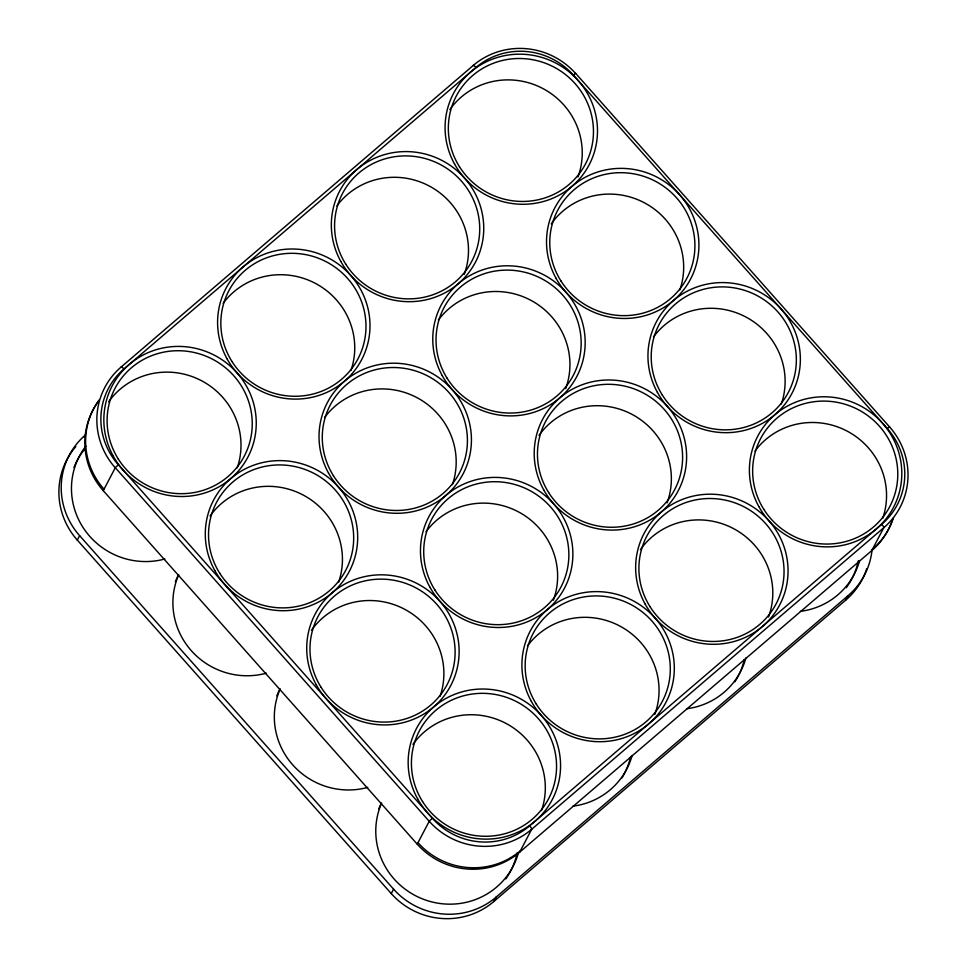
<?xml version="1.0" encoding="UTF-8"?>
<svg xmlns="http://www.w3.org/2000/svg" width="967" height="967" viewBox="0 0 967 967"><rect width="100%" height="100%" fill="white"/><g stroke="black" fill="none" stroke-linecap="round" stroke-linejoin="round"><path stroke-width="1.45" d="M103.251 490.668L115.254 467.798A72.984 71.062 27.7 0 1 121.117 367.025L473.177 65.502A3.65 0.774 49.4 0 1 475.982 67.485A69.334 67.509 27.7 0 1 573.322 75.088L575.667 73.407L889.616 426.979A72.984 71.062 27.7 0 1 883.753 527.752L871.751 550.622L519.69 852.145A72.984 71.062 27.7 0 1 417.224 844.143L103.251 490.668A72.984 71.062 27.7 0 1 98.404 401.402M889.64 426.93L887.295 428.562A69.334 67.509 27.7 0 1 881.735 524.295A3.65 0.774 49.4 0 1 883.753 527.752L531.693 829.275L519.69 852.145M84.322 437.12L85.483 434.908A72.984 71.062 27.7 0 0 79.62 535.67L77.3 540.094L391.272 893.581A72.984 71.062 27.7 0 0 493.738 901.57L845.799 600.06A72.984 71.062 27.7 0 0 866.734 568.584M391.272 893.581L393.593 889.157A72.984 71.062 27.7 0 0 496.059 897.146L848.119 595.636A72.984 71.062 27.7 0 0 872.041 549.848M417.224 844.143L429.227 821.273L432.322 818.215A69.334 67.509 27.7 0 0 529.662 825.818L881.735 524.295M493.738 901.57L496.059 897.146M845.799 600.06L848.119 595.636M475.982 67.485L123.921 369.007A69.334 67.509 27.7 0 0 118.349 464.74L115.303 467.714L429.227 821.273A72.984 71.062 27.7 0 0 531.693 829.275A3.65 0.774 49.4 0 0 529.662 825.818M573.322 75.088L887.295 428.562M118.349 464.74L432.322 818.215M79.62 535.67L393.593 889.157M104.025 489.193A72.984 71.062 27.7 0 1 99.178 399.927M892.686 519.158A72.984 71.062 27.7 0 1 871.751 550.622M893.46 517.671A72.984 71.062 27.7 0 1 872.524 549.147M520.464 850.67A72.984 71.062 27.7 0 1 417.998 842.668M412.933 744.433A72.984 71.062 27.7 0 1 505.185 722.99A72.984 71.062 27.7 0 1 541.532 810.491M311.495 630.23A72.984 71.062 27.7 0 1 403.747 608.787A72.984 71.062 27.7 0 1 440.094 696.288M210.057 516.027A72.984 71.062 27.7 0 1 302.308 494.584A72.984 71.062 27.7 0 1 338.655 582.086M108.618 401.837A72.984 71.062 27.7 0 1 200.87 380.382A72.984 71.062 27.7 0 1 237.217 467.883M527.474 645.92A72.984 71.062 27.7 0 1 620.198 626.241A72.984 71.062 27.7 0 1 654.78 714.444M426.036 531.717A72.984 71.062 27.7 0 1 518.759 512.039A72.984 71.062 27.7 0 1 553.354 600.241M324.598 417.514A72.984 71.062 27.7 0 1 416.668 397.485A72.984 71.062 27.7 0 1 452.399 484.672M223.159 303.312A72.984 71.062 27.7 0 1 315.23 283.295A72.984 71.062 27.7 0 1 350.961 370.47M640.42 549.607A72.984 71.062 27.7 0 1 733.324 528.502A72.984 71.062 27.7 0 1 768.523 617.031M538.982 435.404A72.984 71.062 27.7 0 1 631.886 414.299A72.984 71.062 27.7 0 1 667.097 502.828M438.341 320.101A72.984 71.062 27.7 0 1 531.076 300.423A72.984 71.062 27.7 0 1 565.659 388.625M336.903 205.898A72.984 71.062 27.7 0 1 429.638 186.22A72.984 71.062 27.7 0 1 464.22 274.423M754.961 451.093A72.984 71.062 27.7 0 1 847.032 431.064A72.984 71.062 27.7 0 1 882.762 518.252M653.523 336.891A72.984 71.062 27.7 0 1 745.593 316.862A72.984 71.062 27.7 0 1 781.324 404.049M551.287 223.8A72.984 71.062 27.7 0 1 643.538 202.345A72.984 71.062 27.7 0 1 679.886 289.846M449.848 109.597A72.984 71.062 27.7 0 1 542.765 88.481A72.984 71.062 27.7 0 1 577.964 177.009M121.117 367.025A3.65 0.774 49.4 0 1 123.921 369.007M473.177 65.502A72.984 71.062 27.7 0 1 575.643 73.504M77.3 540.094A72.984 71.062 27.7 0 1 75.801 446.645M517.115 852.979A72.984 71.062 27.7 0 1 505.826 878.882M378.762 808.799A72.984 71.062 27.7 0 1 381.167 803.625M518.409 852.821A72.984 71.062 27.7 0 1 424.513 899.673A72.984 71.062 27.7 0 1 381.651 803.057M276.792 695.914A72.984 71.062 27.7 0 1 279.729 689.423M367.738 787.392A72.984 71.062 27.7 0 1 292.735 764.873A72.984 71.062 27.7 0 1 280.212 688.855M175.365 581.711A72.984 71.062 27.7 0 1 178.291 575.22M266.3 673.189A72.984 71.062 27.7 0 1 191.309 650.67A72.984 71.062 27.7 0 1 178.774 574.652M73.927 467.508A72.984 71.062 27.7 0 1 84.359 449.474M164.861 558.986A72.984 71.062 27.7 0 1 84.576 529.771A72.984 71.062 27.7 0 1 85.833 446.125M630.544 757.004A72.984 71.062 27.7 0 1 621.854 778.048M632.152 755.408A72.984 71.062 27.7 0 1 572.875 806.176M744.288 659.591A72.984 71.062 27.7 0 1 734.847 681.808M745.895 657.995A72.984 71.062 27.7 0 1 686.618 708.763M858.345 560.739A72.984 71.062 27.7 0 1 846.258 587.755M859.639 560.582A72.984 71.062 27.7 0 1 800.362 611.349M417.635 798.851A76.635 74.604 27.7 0 0 549.594 804.278A76.635 74.604 27.7 0 0 485.869 689.084A76.635 74.604 27.7 0 0 417.635 798.851M113.32 456.243A76.635 74.604 27.7 0 0 245.28 461.67A76.635 74.604 27.7 0 0 181.554 346.476A76.635 74.604 27.7 0 0 113.32 456.243M454.55 164.003A76.635 74.604 27.7 0 0 586.51 169.443A76.635 74.604 27.7 0 0 522.784 54.237A76.635 74.604 27.7 0 0 454.55 164.003M758.865 506.611A76.635 74.604 27.7 0 0 890.825 512.039A76.635 74.604 27.7 0 0 827.099 396.845A76.635 74.604 27.7 0 0 758.865 506.611M214.759 570.445A76.635 74.604 27.7 0 0 346.718 575.873A76.635 74.604 27.7 0 0 282.993 460.679A76.635 74.604 27.7 0 0 214.759 570.445M316.197 684.648A76.635 74.604 27.7 0 0 448.156 690.075A76.635 74.604 27.7 0 0 384.431 574.882A76.635 74.604 27.7 0 0 316.197 684.648M340.807 261.416A76.635 74.604 27.7 0 0 472.766 266.844A76.635 74.604 27.7 0 0 409.041 151.65A76.635 74.604 27.7 0 0 340.807 261.416M227.064 358.83A76.635 74.604 27.7 0 0 359.023 364.257A76.635 74.604 27.7 0 0 295.298 249.063A76.635 74.604 27.7 0 0 227.064 358.83M657.427 392.409A76.635 74.604 27.7 0 0 789.386 397.836A76.635 74.604 27.7 0 0 725.661 282.642A76.635 74.604 27.7 0 0 657.427 392.409M555.989 278.206A76.635 74.604 27.7 0 0 687.948 283.633A76.635 74.604 27.7 0 0 624.223 168.439A76.635 74.604 27.7 0 0 555.989 278.206M531.379 701.438A76.635 74.604 27.7 0 0 663.338 706.865A76.635 74.604 27.7 0 0 599.613 591.671A76.635 74.604 27.7 0 0 531.379 701.438M645.122 604.024A76.635 74.604 27.7 0 0 777.081 609.452A76.635 74.604 27.7 0 0 713.356 494.258A76.635 74.604 27.7 0 0 645.122 604.024M422.555 801.534A72.984 71.062 27.7 0 0 548.168 799.552A72.984 71.062 27.7 0 0 481.215 693.339A72.984 71.062 27.7 0 0 422.555 801.534M321.117 687.332A72.984 71.062 27.7 0 0 446.73 685.349A72.984 71.062 27.7 0 0 379.777 579.136A72.984 71.062 27.7 0 0 321.117 687.332M429.94 587.235A76.635 74.604 27.7 0 0 561.9 592.662A76.635 74.604 27.7 0 0 498.174 477.468A76.635 74.604 27.7 0 0 429.94 587.235M219.678 573.129A72.984 71.062 27.7 0 0 345.292 571.146A72.984 71.062 27.7 0 0 278.339 464.934A72.984 71.062 27.7 0 0 219.678 573.129M328.502 473.032A76.635 74.604 27.7 0 0 460.461 478.46A76.635 74.604 27.7 0 0 396.736 363.266A76.635 74.604 27.7 0 0 328.502 473.032M118.24 458.926A72.984 71.062 27.7 0 0 243.853 456.944A72.984 71.062 27.7 0 0 176.901 350.731A72.984 71.062 27.7 0 0 118.24 458.926M536.298 704.121A72.984 71.062 27.7 0 0 661.912 702.139A72.984 71.062 27.7 0 0 594.959 595.926A72.984 71.062 27.7 0 0 536.298 704.121M434.86 589.918A72.984 71.062 27.7 0 0 560.473 587.936A72.984 71.062 27.7 0 0 493.521 481.723A72.984 71.062 27.7 0 0 434.86 589.918M543.684 489.822A76.635 74.604 27.7 0 0 675.643 495.249A76.635 74.604 27.7 0 0 611.918 380.055A76.635 74.604 27.7 0 0 543.684 489.822M333.422 475.716A72.984 71.062 27.7 0 0 459.035 473.733A72.984 71.062 27.7 0 0 392.082 367.52A72.984 71.062 27.7 0 0 333.422 475.716M442.245 375.619A76.635 74.604 27.7 0 0 574.205 381.046A76.635 74.604 27.7 0 0 510.479 265.852A76.635 74.604 27.7 0 0 442.245 375.619M231.983 361.525A72.984 71.062 27.7 0 0 357.597 359.531A72.984 71.062 27.7 0 0 290.644 253.318A72.984 71.062 27.7 0 0 231.983 361.525M650.042 606.708A72.984 71.062 27.7 0 0 775.655 604.726A72.984 71.062 27.7 0 0 708.702 498.513A72.984 71.062 27.7 0 0 650.042 606.708M548.603 492.505A72.984 71.062 27.7 0 0 674.217 490.523A72.984 71.062 27.7 0 0 607.264 384.31A72.984 71.062 27.7 0 0 548.603 492.505M447.165 378.302A72.984 71.062 27.7 0 0 572.778 376.32A72.984 71.062 27.7 0 0 505.826 270.107A72.984 71.062 27.7 0 0 447.165 378.302M345.727 264.112A72.984 71.062 27.7 0 0 471.34 262.117A72.984 71.062 27.7 0 0 404.387 155.905A72.984 71.062 27.7 0 0 345.727 264.112M763.785 509.295A72.984 71.062 27.7 0 0 889.398 507.312A72.984 71.062 27.7 0 0 822.446 401.1A72.984 71.062 27.7 0 0 763.785 509.295M662.347 395.092A72.984 71.062 27.7 0 0 787.96 393.11A72.984 71.062 27.7 0 0 721.007 286.897A72.984 71.062 27.7 0 0 662.347 395.092M560.908 280.889A72.984 71.062 27.7 0 0 686.522 278.907A72.984 71.062 27.7 0 0 619.569 172.694A72.984 71.062 27.7 0 0 560.908 280.889M459.47 166.699A72.984 71.062 27.7 0 0 585.083 164.704A72.984 71.062 27.7 0 0 518.131 58.503A72.984 71.062 27.7 0 0 459.47 166.699"/></g></svg>
